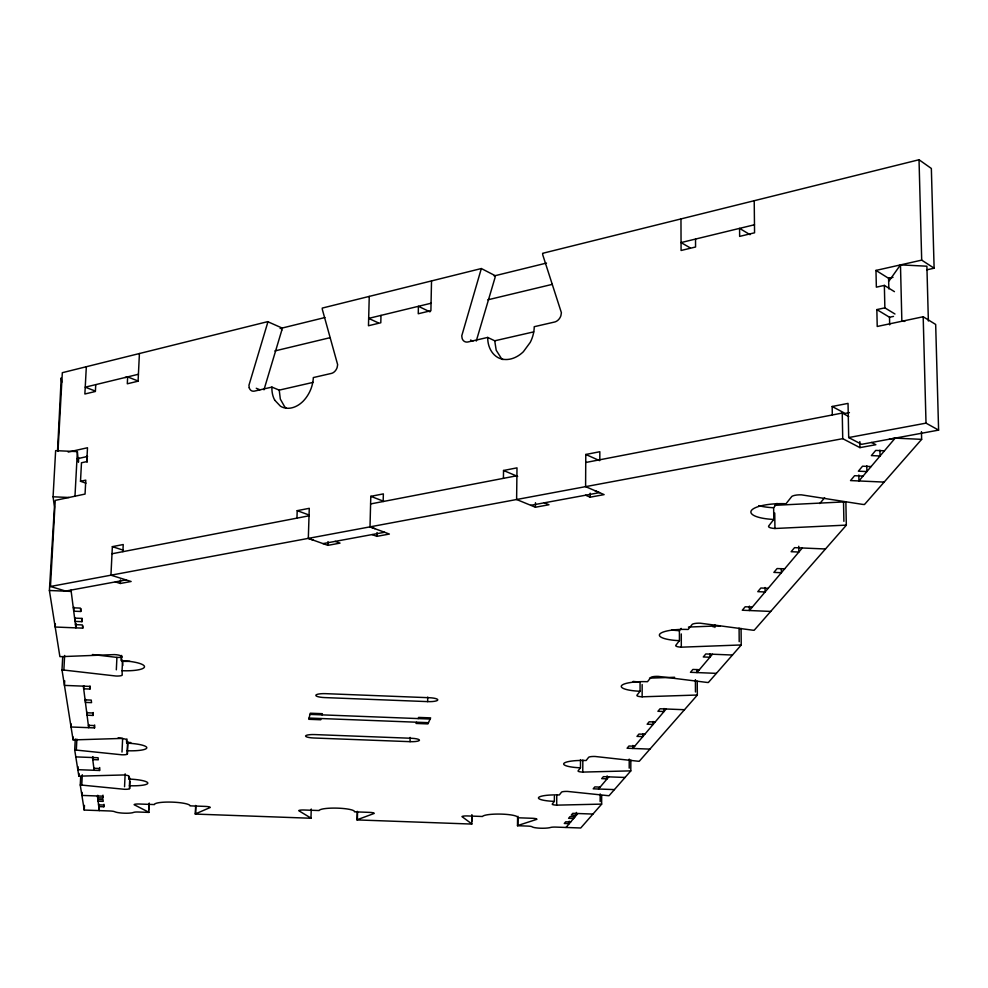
<?xml version="1.0" encoding="UTF-8"?>
<svg xmlns="http://www.w3.org/2000/svg" width="988" height="988" viewBox="0 0 988 988"><rect width="100%" height="100%" fill="white"/><g stroke="black" fill="none" stroke-linecap="round" stroke-linejoin="round"><path stroke-width="1.48" d="M554.392 796.229L554.354 801.367A18.377 3.26 0.7 0 1 538.633 797.489A18.377 3.26 0.7 0 1 559.332 794.957L561.517 792.166A5.311 0.951 0.7 0 1 567.52 791.425L607.595 795.612A5.311 0.951 0.5 0 0 609.053 795.711L630.801 770.912L630.826 760.019M632.814 745.434L632.802 748.459L666.159 709.001M697.244 681.201L697.318 695.095A6.348 1.346 0 0 0 695.478 695.083L642.151 696.812A6.336 1.346 0.2 0 1 636.939 695.243L640.063 691.254L640.063 681.955A22.465 4.915 0.2 0 1 633.123 681.411M642.151 696.812L642.151 684.523M642.83 733.714L642.83 736.603L637.001 736.381L638.927 734.059L644.781 734.294M629.208 768.17L629.22 759.105M599.802 459.778L599.84 451.726L585.785 454.468L585.6 486.639L604.113 494.618L590.182 497.174L585.575 495.21M600.148 801.577L600.173 793.907M517.576 818.373L517.49 825.709L527.864 826.091A4.952 0.827 0.9 0 1 532.087 826.795A9.917 1.667 0.8 0 0 540.473 828.216A9.917 1.667 0.8 0 0 550.588 827.462A4.952 0.827 0.8 0 1 555.664 827.092L580.734 827.993L601.643 804.158L601.667 795.525M607.126 775.864L607.126 778.84L601.717 778.643L603.372 776.654L625.058 777.47M576.375 812.445L576.362 815.236L571.323 815.051L572.756 813.334L592.948 814.063M630.801 770.912A5.558 1.037 0.4 0 0 629.195 770.899L582.759 772.097A5.533 1.037 0.6 0 1 578.079 770.875L580.462 767.812L580.512 759.611M582.759 772.097L582.834 760.044M590.182 497.174L590.207 493.185M569.261 821.176L569.249 823.646L564.296 823.461L565.692 821.806L570.694 821.979M573.67 816.002L573.645 818.496L568.606 818.311L570.014 816.607L575.041 816.792M601.643 804.158A5.199 0.914 0.6 0 0 600.136 804.146L556.689 805.146L556.775 794.932M544.314 502.818L548.97 504.745L535.422 507.227L535.471 502.694M517.49 825.709A4.94 0.827 0.9 0 1 517.873 825.486L517.984 816.31M503.423 478.353L503.534 470.486L516.996 467.855L516.613 499.508L535.422 507.227M471.758 821.361L471.856 815.248M357.286 811.321L357.051 819.917L471.77 824.066L471.918 814.878M431.521 280.925L430.904 310.714L418.257 313.752L418.418 306.317L429.978 311.862M427.631 701.616A9.312 1.964 1.2 0 0 437.758 700.035A9.312 1.964 1.2 0 0 429.335 697.726L325.67 693.662A9.337 1.976 1.6 0 0 315.827 695.256A9.337 1.976 1.6 0 0 324.632 697.577L427.631 701.616L427.718 697.071M410.032 741.667A8.694 1.717 1.3 0 0 419.431 740.296A8.694 1.717 1.3 0 0 411.514 738.283L314.752 734.578A8.719 1.717 1.7 0 0 305.588 735.949A8.719 1.717 1.7 0 0 313.851 737.999L410.032 741.667L410.119 737.406M383.159 501.521L383.356 493.889L370.796 496.334L370.006 526.863L389.371 534.051L376.91 536.348L372.093 534.57M357.051 819.917A4.965 0.84 1.4 0 1 357.36 819.682L357.557 812.013M380.985 315.407L380.8 322.767L368.475 325.744L369.253 296.4M376.91 536.348L377.008 532.557M195.673 805.442L195.315 814.075L310.961 818.249L311.245 809.036M335.167 541.375L340.02 543.116L327.88 545.351L327.991 541.609M296.956 518.132L297.203 510.66L309.269 508.314L308.318 538.374L327.88 545.351M195.315 814.075A5.002 0.84 2 0 1 195.538 813.84L195.859 806.134M148.743 809.678L149.027 803.503M80.683 776.741L80.25 785.003L84.227 810.061L109.903 810.987A5.014 0.84 2.3 0 1 113.953 811.469L116.139 812.222A10.041 1.692 2.3 0 0 132.207 812.803L134.282 812.21A5.014 0.84 2.2 0 1 138.283 812.013L148.855 812.395L149.274 803.145M121.993 752.053L122.648 738.369L118.103 737.888M124.55 786.707L125.155 773.839M75.273 738.962L74.705 749.991A5.644 1.062 2.6 0 1 76.323 750.09L121.87 754.795A5.607 1.062 2.4 0 0 127.39 753.943L127.18 750.744A19.884 3.791 2.4 0 0 146.792 747.681A19.884 3.791 2.4 0 0 126.699 743.137L126.896 738.938M127.18 750.744L127.576 742.47M127.39 753.943L127.971 741.753M80.25 785.003A5.286 0.939 2.5 0 1 81.769 785.09L124.426 789.289A5.261 0.926 2.3 0 0 129.613 788.548L129.428 785.732A18.611 3.322 2.3 0 0 147.805 783.089A18.611 3.322 2.3 0 0 128.996 779.063L129.119 776.432M129.428 785.732L129.798 777.951M129.613 788.548L129.947 781.385M274.775 400.214L280.481 406.241A26.874 19.513 -67.6 0 0 303.193 401.165C309.244 394.817 312.937 386.333 313.332 377.564L331.375 373.415A7.793 5.718 -66.9 0 0 334.722 371.451A7.743 5.681 -66.9 0 0 337.143 367.462L337.649 364.671L322.372 309.602A7.743 5.632 -65.7 0 1 322.273 308.083L481.341 268.538L461.754 335.846L462.162 338.526A8.052 6.101 -64.4 0 0 464.582 341.515A8.114 6.138 -64.6 0 0 468.114 341.934L487.714 337.427L494.729 340.798L533.693 331.882M97.787 795.254L97.664 797.785L102.814 797.971L102.95 795.155M98.911 804.109L98.788 806.591L103.851 806.776L103.975 804.281M95.144 390.989L85.24 387.173L127.65 376.885L127.304 383.789L138.085 381.195L139.419 353.531L267.674 321.656L282.136 328.053M122.883 551.675L123.228 544.536L112.36 546.648L110.94 575.189L131.132 581.487L120.326 583.476L120.499 579.931M116.325 669.815L116.93 657.403A6.41 1.42 2.6 0 0 122.24 656.971M62.713 656.798L61.997 669.926A6.496 1.396 2.8 0 1 63.862 670.062L116.016 676.027A6.422 1.383 2.6 0 0 122.24 675.15L122.055 670.716A22.786 4.977 2.6 0 0 144.483 666.628A22.786 4.977 2.6 0 0 121.413 660.725L121.672 655.415M122.055 670.716L122.512 661.305A22.761 5.051 2.6 0 0 129.823 661.33M83.844 685.758L83.684 688.809L89.945 689.044L90.106 686.005M84.227 810.061L84.462 805.405M88.821 724.624L88.661 727.674L83.338 686.141M87.216 712.286L87.068 715.201L93.057 715.436L93.205 712.521M92.921 756.586L92.761 759.599L98.306 759.809L98.059 757.734L75.792 756.894M71.21 723.945L71.05 726.995L94.539 727.897L94.675 725.031M77.978 766.639L77.817 769.677L99.566 770.479L99.714 767.528M98.17 798.675L98.047 801.194L103.221 801.379L103.011 799.613L97.874 799.415M75.236 617.611L75.026 621.39L81.979 621.674L82.152 618.315M76.101 623.44L75.866 627.862L71.013 590.083M126.699 743.137L126.489 739.802A5.755 1.112 2.4 0 0 120.647 738.468L74.73 739.864A5.755 1.112 2.6 0 1 73.087 739.839L73.236 737.036M73.939 607.101L73.717 611.189L80.781 611.473L80.93 608.645M76.323 750.09L76.891 739.073M55.365 623.959L55.192 627.022L82.745 628.146L82.868 625.923M95.75 384.628L95.391 391.483L84.869 394.002L86.327 366.721M128.996 779.063L128.811 776.148A5.385 0.976 2.3 0 0 123.364 774.975L80.374 776.123A5.397 0.976 2.5 0 1 78.842 776.099L78.978 773.468M85.573 699.418L85.425 702.394L91.551 702.641L91.254 700.097L85.104 699.862M81.769 785.09L82.3 774.74M82.066 792.364L81.905 795.414L102.604 796.167L102.814 797.971M63.862 670.062L64.64 655.464M64.702 680.818L64.455 685.4L89.624 686.388L89.945 689.044M74.977 496.211L77.36 451.615L55.637 450.639L53.068 496.791L54.426 506.844L49.4 590.503L59.885 656.612A6.632 1.457 2.9 0 0 61.762 656.625L114.423 654.599A6.607 1.47 2.6 0 1 121.141 656.341L121.413 660.725M78.67 457.654L78.422 462.186L77.36 451.615M85.956 483.169L80.497 481.28L81.485 462.767L86.759 461.606L87.5 447.749L68.197 452.084M57.551 450.639L61.219 377.836L61.713 382.331M126.044 579.931L65.677 591.071L50.462 586.477L55.242 500.385L85.054 494.074L85.783 480.143L80.497 481.28M57.971 451.393L62.33 372.686L139.419 353.531M321.038 718.56L320.717 719.77L308.775 719.301L310.294 713.213L322.36 713.682L322.026 714.904M476.253 341.07L494.963 277.863A7.892 5.903 -63.6 0 0 495.198 275.677L481.341 268.538M263.969 389.815L281.827 330.128M416.541 722.253L416.022 723.451L427.903 723.908L430.657 717.881L418.653 717.412L418.122 718.622M928.374 321.014L926.892 266.204L900.476 264.87L889.151 280.827L889.077 277.813M741.074 628.417L741.222 645.04A6.891 1.568 -0.3 0 0 739.222 645.028L681.312 647.177A6.854 1.568 0 0 1 675.78 645.349L679.435 640.669L679.398 630.653L681.14 628.38M774.666 505.337L843.53 501.929A8.163 2.248 -1.3 0 1 845.876 501.941L846.321 525.221A8.176 2.186 -1.2 0 0 843.962 525.221L774.938 528.494A8.139 2.186 -0.8 0 1 768.689 525.986L773.789 519.441L773.641 507.733L776.988 503.374M554.354 801.367L552.255 804.059A5.187 0.914 0.7 0 0 556.689 805.146M713.163 626.96L714.88 624.861L714.892 627.491M819.818 503.547L824.622 497.705M566.013 827.462L577.807 813.519M598.518 789.004L608.793 776.852M712.471 654.217L696.96 672.569L696.935 669.568M802.281 547.982L749.41 610.522L749.361 606.126M921.446 431.657L921.643 439.351L895.153 438.129L858.943 480.958L858.819 475.03M697.318 695.095L639.248 761.279A5.669 1.087 0.4 0 1 637.692 761.18L595.085 756.475A5.681 1.087 0.5 0 0 588.626 757.327L586.143 760.513A19.624 3.717 0.6 0 0 563.876 763.428A19.624 3.717 0.6 0 0 580.462 767.812M741.222 645.04L708.359 682.51A6.533 1.42 -0.1 0 1 706.581 682.375L658.267 676.385A6.521 1.42 0.1 0 0 651.043 677.274L647.486 681.708A22.477 4.854 0.2 0 0 621.588 685.598A22.477 4.854 0.2 0 0 640.063 691.254M846.321 525.221L754.165 630.282A7.101 1.667 -0.4 0 1 752.251 630.122L700.233 623.193A7.077 1.68 -0.2 0 0 692.316 624.268L688.142 629.467A24.379 5.681 -0.1 0 0 659.786 634.086A24.379 5.681 -0.1 0 0 679.435 640.669M921.643 439.351L864.475 504.522A8.497 2.334 -1.4 0 1 862.215 504.325L801.478 494.852A8.447 2.347 -1.1 0 0 791.857 496.396L786.003 503.744A28.998 7.941 -0.9 0 0 751.535 510.327A28.998 7.941 -0.9 0 0 773.789 519.441M195.538 813.84L210.283 807.468A5.076 0.865 2 0 0 205.294 806.406L190.042 805.85A17.821 3.063 2.1 0 0 172.295 802.133A17.821 3.063 2.1 0 0 154.437 804.565L139.16 804.01A5.088 0.877 2.2 0 0 134.109 804.701L148.632 812.148A5.014 0.852 2.2 0 1 148.855 812.395M357.36 819.682L374.242 813.42A5.039 0.865 1.4 0 0 369.574 812.383L354.457 811.827A17.698 3.038 1.5 0 0 337.871 808.159A17.698 3.038 1.5 0 0 319.149 810.543L303.995 809.999A5.051 0.865 1.6 0 0 298.697 810.679L310.837 818.002A4.977 0.84 1.6 0 1 310.961 818.249M517.873 825.486L536.867 819.324A5.026 0.852 0.9 0 0 532.532 818.299L517.527 817.755A17.636 3.013 1 0 0 502.077 814.137A17.636 3.013 1 0 0 482.502 816.483L467.472 815.94A5.039 0.865 1.1 0 0 461.939 816.594L471.721 823.819A4.965 0.84 1.1 0 1 471.77 824.066M926.769 269.835L934.117 268.205L931.351 168.466L919.025 159.747L542.647 253.311A8.25 6.286 -61.7 0 0 542.77 254.916L561.394 312.714L560.9 315.678A8.262 6.36 -62.9 0 1 558.257 319.927A8.312 6.41 -63 0 1 554.527 322.039L534.236 326.707A28.578 21.847 -63.9 0 1 530.247 342.379L523.344 351.753A28.578 21.847 -63.9 0 1 497.829 357.508C490.826 353.482 487.578 345.232 487.714 337.427M280.11 328.547L324.941 317.531M494.148 275.936L546.512 263.067M431.064 303.242L368.672 318.383L378.194 322.804M754.474 224.758L681.053 242.579L689.933 247.716M124.97 377.527L138.419 374.267M274.874 350.938L330.264 337.637M487.837 299.821L552.292 284.359M249.223 387.778A7.632 5.483 -67.9 0 0 254.459 391.112L271.922 387.098L279.221 390.124L313.196 382.356M894.436 291.658L884.359 285.396L876.356 287.162L875.973 270.416L921.693 260.128L934.117 268.205M77.225 458.753L87.599 456.444M875.973 270.416L888.595 278.32L893.004 277.344M832.316 414.972L832.168 406.488L848.037 403.4L848.692 437.561L861.622 444.316L938.6 430.113L935.673 324.447L923.187 316.753L877.221 326.472L876.85 309.59L884.865 307.861L894.967 314.011M876.85 309.59L889.509 317.247L893.51 316.395M112.089 553.749L309.022 515.81M370.599 503.942L516.909 475.747M585.736 462.483L842.245 413.058L848.729 416.528M849.433 412.589L845.123 413.416L832.168 406.488M50.462 586.477L842.727 438.672L859.943 447.626L875.85 444.711L871.601 442.463M848.692 437.561L926.015 423.136L938.6 430.113M889.237 439.215L895.153 438.129M323.027 543.622L384.567 532.273M530.754 505.313L599.518 492.642L594.899 490.641M688.451 627.059L720.203 625.824M649.524 678.139L674.631 677.274M93.872 768.281L99.331 768.479L99.566 770.479M600.136 787.103L594.813 786.905L593.22 788.819L614.413 789.597M98.516 804.85L103.654 805.035L103.851 806.776M655.155 722.018L649.178 721.783L647.152 724.204L653.117 724.439L653.105 721.487M309.985 714.398L430.101 719.042M309.071 718.054L428.446 722.673M86.759 712.768L92.773 713.003L93.057 715.436M88.364 725.34L94.255 725.563L94.539 727.897M634.679 746.236L628.948 746.014L627.096 748.237L649.931 749.114M699.38 669.703L692.872 669.444L690.476 672.309L716.386 673.359M684.486 709.717L660.046 708.767L657.934 711.286L664.022 711.521L664.022 708.52M752.325 607.064L745.187 606.768L742.297 610.226L770.714 611.424M49.4 590.503L71.185 591.417M73.285 607.805L80.374 608.102L80.781 611.473M74.606 618.105L81.596 618.402L81.979 621.674M75.446 624.651L82.362 624.935L82.745 628.146M732.454 655.032L705.815 653.945L703.295 656.958L709.927 657.218L709.915 653.957M53.068 496.791L69.074 497.495M825.474 548.982L794.55 547.648L791.141 551.712L798.847 552.045L798.761 546.265M784.62 568.866L777.099 568.545L773.888 572.398L781.372 572.719L781.323 568.594M768.182 588.317L760.846 588.008L757.796 591.664L765.095 591.973L765.045 587.502M871.095 466.571L862.549 466.188L858.374 471.177L866.884 471.56L866.76 465.669M863.055 476.08L854.595 475.697L850.532 480.576L884.149 482.095M884.433 450.8L875.714 450.405L871.391 455.591L880.049 455.987L879.925 450.17M904.81 321.372L901.859 321.224L900.476 264.87M92.427 654.525L116.93 657.403M115.324 581.907L120.326 583.476M112.36 546.648L123.315 550.217M308.318 538.374L313.233 540.127M297.203 510.66L309.219 515.069M370.006 526.863L374.884 528.666M370.796 496.334L383.986 501.41M127.65 376.885L138.382 381.133M256.263 388.272L259.906 389.778M503.534 470.486L517.663 476.438M585.785 454.468L599.654 460.667M470.56 340.045L472.906 341.156M750.04 234.687L739.58 228.376L739.642 236.391L754.56 232.798L754.215 200.712M249.26 387.802L248.951 385.258L267.365 323.743A7.546 5.397 -66.7 0 0 267.699 321.643M61.997 669.926L73.087 739.839M74.705 749.991L78.842 776.099M98.924 807.604L99.306 810.605L97.429 795.982M92.489 757.524L94.132 770.282M86.611 456.135L87.154 462.236M122.45 660.256L122.784 665.554M919.025 159.747L921.693 260.128M923.187 316.753L926.015 423.136M888.595 278.32L888.854 288.916M494.729 340.798L496.198 350.234L501.2 358.138A27.763 21.254 -63.9 0 0 502.954 359.607M889.509 317.247L889.682 324.867M884.359 285.396L884.865 307.861M859.819 441.587L859.943 447.626M842.245 413.058L842.727 438.672M843.53 501.929L843.888 521.331M774.753 513.044L774.938 528.494M739.086 628.109L739.197 641.694M695.527 239.071L695.564 247L681.078 250.483L680.967 218.916M695.404 679.645L695.466 691.983M681.275 633.938L681.312 647.177M279.221 390.124L280.333 399.103L284.606 406.661A26.133 19.019 -67.5 0 0 286.125 408.081M282.074 328.065A7.422 5.286 -67.1 0 1 281.765 330.128M274.763 400.214A26.874 19.513 -67.6 0 1 271.898 387.098M773.641 507.733A28.973 8.052 -0.9 0 1 758.698 505.621M679.398 630.653A24.354 5.767 -0.1 0 1 671.902 630.023M130.824 742.544A19.871 3.853 2.4 0 1 128.662 742.507"/></g></svg>
